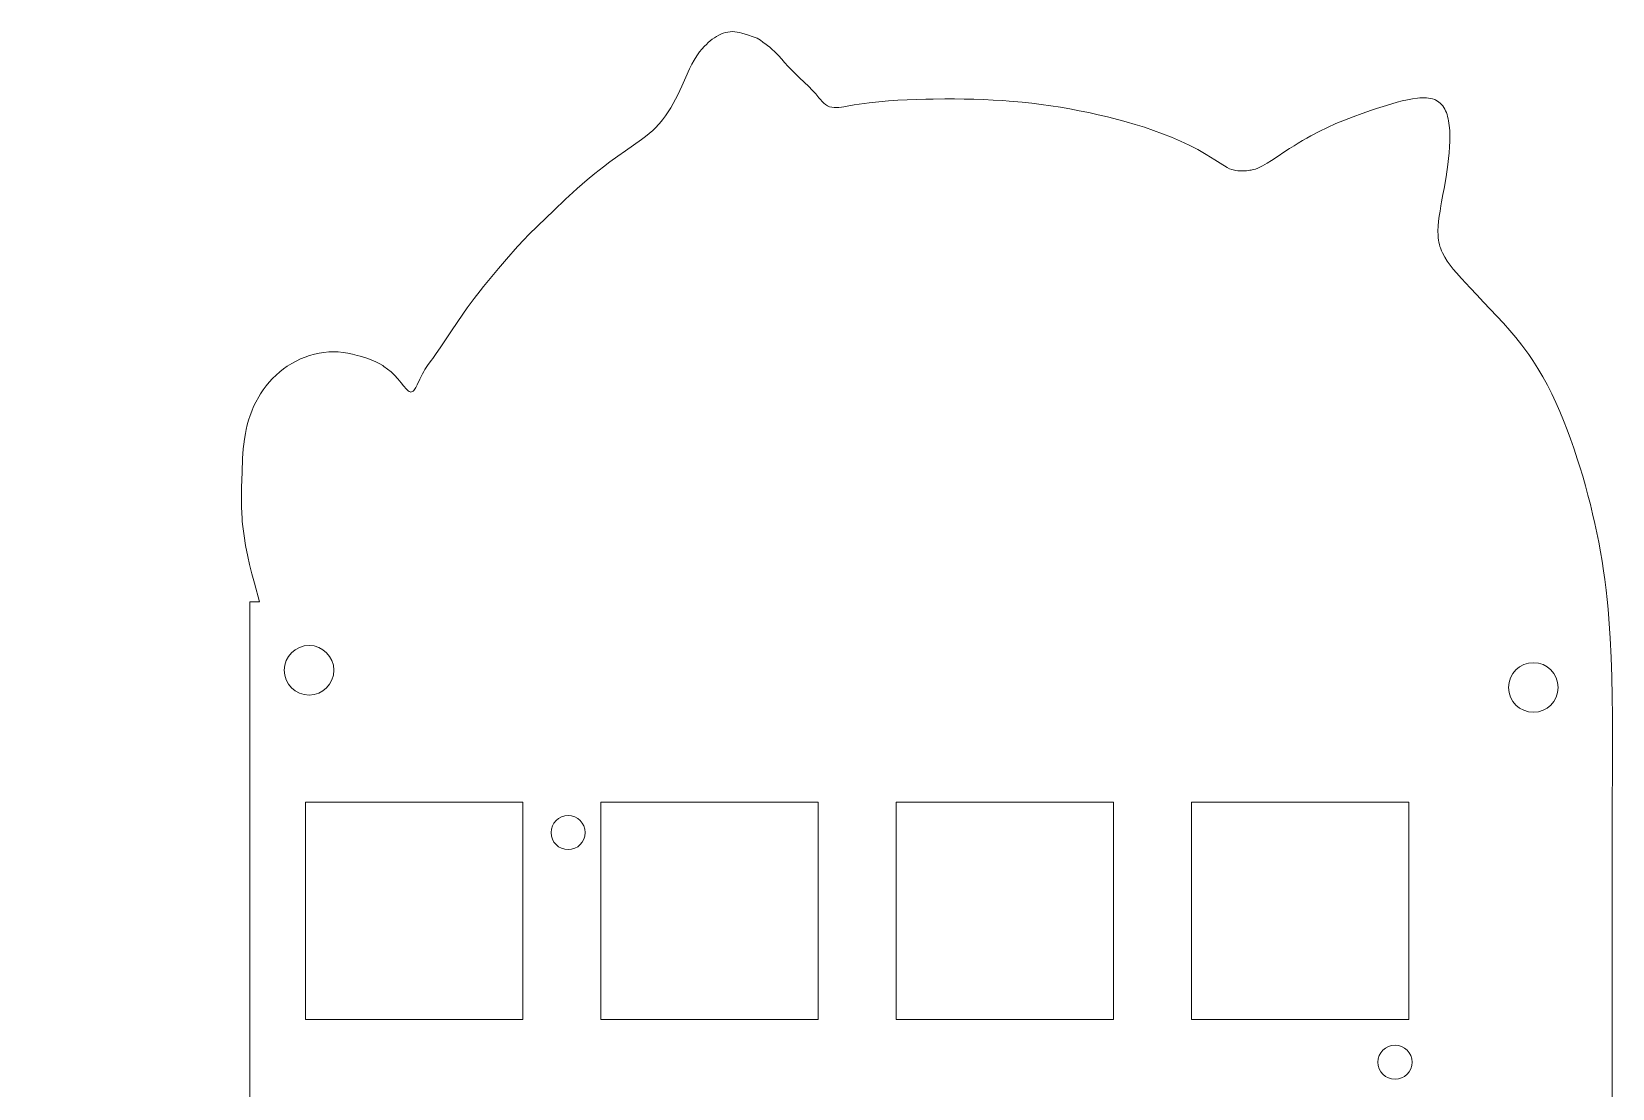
# Model space of a CAD drawing. Header units: centimetres. Extents: x -136.4 to -51.8, y -35.2 to 27.5.
# Drawn here: x -113.4 to -103.2, y -0.54 to 6.28 of the extents above; entities that cross this region are included whole.
import ezdxf

# ---------------------------------------------------------------- set-up
doc = ezdxf.new("R2010")
doc.units = ezdxf.units.CM
doc.header["$MEASUREMENT"] = 0
doc.layers.add('Layer 1', color=7, linetype='Continuous')

msp = doc.modelspace()

# ---------------------------------------------------------------- linework, layer by layer
at = {"layer": 'Layer 1', "lineweight": 9}
msp.add_open_spline([(-111.92882, 2.59618), (-111.92882, 2.59618), (-111.96235, 2.71663), (-111.96235, 2.71663), (-111.96235, 2.71663), (-111.97833, 2.77706), (-111.97833, 2.77706), (-111.97833, 2.77706), (-111.99334, 2.83776), (-111.99334, 2.83776), (-111.99334, 2.83776), (-112.00521, 2.89003), (-112.00521, 2.89003), (-112.00521, 2.89003), (-112.01923, 2.96024), (-112.01923, 2.96024), (-112.01923, 2.96024), (-112.02945, 3.02202), (-112.02945, 3.02202), (-112.02945, 3.02202), (-112.03741, 3.08407), (-112.03741, 3.08407), (-112.03741, 3.08407), (-112.04044, 3.11517), (-112.04044, 3.11517), (-112.04044, 3.11517), (-112.04194, 3.13413), (-112.04194, 3.13413), (-112.04194, 3.13413), (-112.04548, 3.20872), (-112.04548, 3.20872), (-112.04548, 3.20872), (-112.04605, 3.27123), (-112.04605, 3.27123), (-112.04605, 3.27123), (-112.04509, 3.33382), (-112.04509, 3.33382), (-112.04509, 3.33382), (-112.04194, 3.43316), (-112.04194, 3.43316), (-112.04194, 3.43316), (-112.03834, 3.52175), (-112.03834, 3.52175), (-112.03834, 3.52175), (-112.03404, 3.58418), (-112.03404, 3.58418), (-112.03404, 3.58418), (-112.03092, 3.61528), (-112.03092, 3.61528), (-112.03092, 3.61528), (-112.02696, 3.64628), (-112.02696, 3.64628), (-112.02696, 3.64628), (-112.02098, 3.68287), (-112.02098, 3.68287), (-112.02098, 3.68287), (-112.01595, 3.70792), (-112.01595, 3.70792), (-112.01595, 3.70792), (-112.0087, 3.73847), (-112.0087, 3.73847), (-112.0087, 3.73847), (-112.00023, 3.76873), (-112.00023, 3.76873), (-112.00023, 3.76873), (-111.99055, 3.79863), (-111.99055, 3.79863), (-111.99055, 3.79863), (-111.97961, 3.82809), (-111.97961, 3.82809), (-111.97961, 3.82809), (-111.9674, 3.85702), (-111.9674, 3.85702), (-111.9674, 3.85702), (-111.9539, 3.88536), (-111.9539, 3.88536), (-111.9539, 3.88536), (-111.93488, 3.92025), (-111.93488, 3.92025), (-111.93488, 3.92025), (-111.92289, 3.93988), (-111.92289, 3.93988), (-111.92289, 3.93988), (-111.9054, 3.96593), (-111.9054, 3.96593), (-111.9054, 3.96593), (-111.88661, 3.99106), (-111.88661, 3.99106), (-111.88661, 3.99106), (-111.86657, 4.0152), (-111.86657, 4.0152), (-111.86657, 4.0152), (-111.84529, 4.0383), (-111.84529, 4.0383), (-111.84529, 4.0383), (-111.82283, 4.06026), (-111.82283, 4.06026), (-111.82283, 4.06026), (-111.79921, 4.08103), (-111.79921, 4.08103), (-111.79921, 4.08103), (-111.77446, 4.10051), (-111.77446, 4.10051), (-111.77446, 4.10051), (-111.75111, 4.117), (-111.75111, 4.117), (-111.75111, 4.117), (-111.72174, 4.13539), (-111.72174, 4.13539), (-111.72174, 4.13539), (-111.69392, 4.15063), (-111.69392, 4.15063), (-111.69392, 4.15063), (-111.6653, 4.1643), (-111.6653, 4.1643), (-111.6653, 4.1643), (-111.63598, 4.17635), (-111.63598, 4.17635), (-111.63598, 4.17635), (-111.60609, 4.18669), (-111.60609, 4.18669), (-111.60609, 4.18669), (-111.57575, 4.19527), (-111.57575, 4.19527), (-111.57575, 4.19527), (-111.54508, 4.20199), (-111.54508, 4.20199), (-111.54508, 4.20199), (-111.51418, 4.20679), (-111.51418, 4.20679), (-111.51418, 4.20679), (-111.4832, 4.2096), (-111.4832, 4.2096), (-111.4832, 4.2096), (-111.46236, 4.21034), (-111.46236, 4.21034), (-111.46236, 4.21034), (-111.42138, 4.20907), (-111.42138, 4.20907), (-111.42138, 4.20907), (-111.39061, 4.20593), (-111.39061, 4.20593), (-111.39061, 4.20593), (-111.35993, 4.20111), (-111.35993, 4.20111), (-111.35993, 4.20111), (-111.32933, 4.19481), (-111.32933, 4.19481), (-111.32933, 4.19481), (-111.29879, 4.18721), (-111.29879, 4.18721), (-111.29879, 4.18721), (-111.28004, 4.18198), (-111.28004, 4.18198), (-111.28004, 4.18198), (-111.23805, 4.16873), (-111.23805, 4.16873), (-111.23805, 4.16873), (-111.20838, 4.15778), (-111.20838, 4.15778), (-111.20838, 4.15778), (-111.17967, 4.14547), (-111.17967, 4.14547), (-111.17967, 4.14547), (-111.15233, 4.1317), (-111.15233, 4.1317), (-111.15233, 4.1317), (-111.13433, 4.12116), (-111.13433, 4.12116), (-111.13433, 4.12116), (-111.12672, 4.11629), (-111.12672, 4.11629), (-111.12672, 4.11629), (-111.10291, 4.09913), (-111.10291, 4.09913), (-111.10291, 4.09913), (-111.08042, 4.08008), (-111.08042, 4.08008), (-111.08042, 4.08008), (-111.05869, 4.05903), (-111.05869, 4.05903), (-111.05869, 4.05903), (-111.03722, 4.03584), (-111.03722, 4.03584), (-111.03722, 4.03584), (-111.01545, 4.01039), (-111.01545, 4.01039), (-111.01545, 4.01039), (-110.99982, 3.99126), (-110.99982, 3.99126), (-110.99982, 3.99126), (-110.98133, 3.96911), (-110.98133, 3.96911), (-110.98133, 3.96911), (-110.97558, 3.96316), (-110.97558, 3.96316), (-110.97558, 3.96316), (-110.9699, 3.95808), (-110.9699, 3.95808), (-110.9699, 3.95808), (-110.96431, 3.95414), (-110.96431, 3.95414), (-110.96431, 3.95414), (-110.95715, 3.95107), (-110.95715, 3.95107), (-110.95715, 3.95107), (-110.95354, 3.95058), (-110.95354, 3.95058), (-110.95354, 3.95058), (-110.94841, 3.95118), (-110.94841, 3.95118), (-110.94841, 3.95118), (-110.94341, 3.95325), (-110.94341, 3.95325), (-110.94341, 3.95325), (-110.93856, 3.95665), (-110.93856, 3.95665), (-110.93856, 3.95665), (-110.93384, 3.96124), (-110.93384, 3.96124), (-110.93384, 3.96124), (-110.92923, 3.96688), (-110.92923, 3.96688), (-110.92923, 3.96688), (-110.92472, 3.97345), (-110.92472, 3.97345), (-110.92472, 3.97345), (-110.92031, 3.98079), (-110.92031, 3.98079), (-110.92031, 3.98079), (-110.91171, 3.9973), (-110.91171, 3.9973), (-110.91171, 3.9973), (-110.89509, 4.03376), (-110.89509, 4.03376), (-110.89509, 4.03376), (-110.88763, 4.04999), (-110.88763, 4.04999), (-110.88763, 4.04999), (-110.87865, 4.06787), (-110.87865, 4.06787), (-110.87865, 4.06787), (-110.87036, 4.08281), (-110.87036, 4.08281), (-110.87036, 4.08281), (-110.86204, 4.09659), (-110.86204, 4.09659), (-110.86204, 4.09659), (-110.85368, 4.10945), (-110.85368, 4.10945), (-110.85368, 4.10945), (-110.84529, 4.12161), (-110.84529, 4.12161), (-110.84529, 4.12161), (-110.8213, 4.15447), (-110.8213, 4.15447), (-110.8213, 4.15447), (-110.81147, 4.16799), (-110.81147, 4.16799), (-110.81147, 4.16799), (-110.79445, 4.19192), (-110.79445, 4.19192), (-110.79445, 4.19192), (-110.76018, 4.2417), (-110.76018, 4.2417), (-110.76018, 4.2417), (-110.72552, 4.29342), (-110.72552, 4.29342), (-110.72552, 4.29342), (-110.69041, 4.34628), (-110.69041, 4.34628), (-110.69041, 4.34628), (-110.65481, 4.39954), (-110.65481, 4.39954), (-110.65481, 4.39954), (-110.61862, 4.45241), (-110.61862, 4.45241), (-110.61862, 4.45241), (-110.58943, 4.4936), (-110.58943, 4.4936), (-110.58943, 4.4936), (-110.54428, 4.55427), (-110.54428, 4.55427), (-110.54428, 4.55427), (-110.50607, 4.60329), (-110.50607, 4.60329), (-110.50607, 4.60329), (-110.48416, 4.6307), (-110.48416, 4.6307), (-110.48416, 4.6307), (-110.38755, 4.74766), (-110.38755, 4.74766), (-110.38755, 4.74766), (-110.33587, 4.80827), (-110.33587, 4.80827), (-110.33587, 4.80827), (-110.26499, 4.88925), (-110.26499, 4.88925), (-110.26499, 4.88925), (-110.22289, 4.93518), (-110.22289, 4.93518), (-110.22289, 4.93518), (-110.19344, 4.96595), (-110.19344, 4.96595), (-110.19344, 4.96595), (-110.13516, 5.0236), (-110.13516, 5.0236), (-110.13516, 5.0236), (-110.0313, 5.12205), (-110.0313, 5.12205), (-110.0313, 5.12205), (-109.95472, 5.19563), (-109.95472, 5.19563), (-109.95472, 5.19563), (-109.90943, 5.23839), (-109.90943, 5.23839), (-109.90943, 5.23839), (-109.88107, 5.26428), (-109.88107, 5.26428), (-109.88107, 5.26428), (-109.81584, 5.32062), (-109.81584, 5.32062), (-109.81584, 5.32062), (-109.76752, 5.35994), (-109.76752, 5.35994), (-109.76752, 5.35994), (-109.71061, 5.4042), (-109.71061, 5.4042), (-109.71061, 5.4042), (-109.66871, 5.43564), (-109.66871, 5.43564), (-109.66871, 5.43564), (-109.61841, 5.47225), (-109.61841, 5.47225), (-109.61841, 5.47225), (-109.56871, 5.50726), (-109.56871, 5.50726), (-109.56871, 5.50726), (-109.51598, 5.54364), (-109.51598, 5.54364), (-109.51598, 5.54364), (-109.46517, 5.57998), (-109.46517, 5.57998), (-109.46517, 5.57998), (-109.44044, 5.59891), (-109.44044, 5.59891), (-109.44044, 5.59891), (-109.41638, 5.6186), (-109.41638, 5.6186), (-109.41638, 5.6186), (-109.39316, 5.63922), (-109.39316, 5.63922), (-109.39316, 5.63922), (-109.38018, 5.65165), (-109.38018, 5.65165), (-109.38018, 5.65165), (-109.34987, 5.68383), (-109.34987, 5.68383), (-109.34987, 5.68383), (-109.32985, 5.70778), (-109.32985, 5.70778), (-109.32985, 5.70778), (-109.31091, 5.73269), (-109.31091, 5.73269), (-109.31091, 5.73269), (-109.293, 5.75846), (-109.293, 5.75846), (-109.293, 5.75846), (-109.27612, 5.78497), (-109.27612, 5.78497), (-109.27612, 5.78497), (-109.26025, 5.81213), (-109.26025, 5.81213), (-109.26025, 5.81213), (-109.24524, 5.84008), (-109.24524, 5.84008), (-109.24524, 5.84008), (-109.23139, 5.86797), (-109.23139, 5.86797), (-109.23139, 5.86797), (-109.20541, 5.92502), (-109.20541, 5.92502), (-109.20541, 5.92502), (-109.18039, 5.98225), (-109.18039, 5.98225), (-109.18039, 5.98225), (-109.1558, 6.03575), (-109.1558, 6.03575), (-109.1558, 6.03575), (-109.14044, 6.06616), (-109.14044, 6.06616), (-109.14044, 6.06616), (-109.12537, 6.09316), (-109.12537, 6.09316), (-109.12537, 6.09316), (-109.10883, 6.11955), (-109.10883, 6.11955), (-109.10883, 6.11955), (-109.09046, 6.14528), (-109.09046, 6.14528), (-109.09046, 6.14528), (-109.07676, 6.16232), (-109.07676, 6.16232), (-109.07676, 6.16232), (-109.05873, 6.18239), (-109.05873, 6.18239), (-109.05873, 6.18239), (-109.04702, 6.19418), (-109.04702, 6.19418), (-109.04702, 6.19418), (-109.03481, 6.20554), (-109.03481, 6.20554), (-109.03481, 6.20554), (-109.02213, 6.21637), (-109.02213, 6.21637), (-109.02213, 6.21637), (-109.00903, 6.2266), (-109.00903, 6.2266), (-109.00903, 6.2266), (-108.99556, 6.23613), (-108.99556, 6.23613), (-108.99556, 6.23613), (-108.98175, 6.24487), (-108.98175, 6.24487), (-108.98175, 6.24487), (-108.96764, 6.25272), (-108.96764, 6.25272), (-108.96764, 6.25272), (-108.95328, 6.25962), (-108.95328, 6.25962), (-108.95328, 6.25962), (-108.9387, 6.26546), (-108.9387, 6.26546), (-108.9387, 6.26546), (-108.92394, 6.27015), (-108.92394, 6.27015), (-108.92394, 6.27015), (-108.90905, 6.27361), (-108.90905, 6.27361), (-108.90905, 6.27361), (-108.89407, 6.27574), (-108.89407, 6.27574), (-108.89407, 6.27574), (-108.87558, 6.27642), (-108.87558, 6.27642), (-108.87558, 6.27642), (-108.86401, 6.2757), (-108.86401, 6.2757), (-108.86401, 6.2757), (-108.84898, 6.27358), (-108.84898, 6.27358), (-108.84898, 6.27358), (-108.83397, 6.27027), (-108.83397, 6.27027), (-108.83397, 6.27027), (-108.819, 6.26599), (-108.819, 6.26599), (-108.819, 6.26599), (-108.78126, 6.25526), (-108.78126, 6.25526), (-108.78126, 6.25526), (-108.74558, 6.24225), (-108.74558, 6.24225), (-108.74558, 6.24225), (-108.71984, 6.23332), (-108.71984, 6.23332), (-108.71984, 6.23332), (-108.69804, 6.22118), (-108.69804, 6.22118), (-108.69804, 6.22118), (-108.68169, 6.20887), (-108.68169, 6.20887), (-108.68169, 6.20887), (-108.66209, 6.19407), (-108.66209, 6.19407), (-108.66209, 6.19407), (-108.65273, 6.18761), (-108.65273, 6.18761), (-108.65273, 6.18761), (-108.63748, 6.17582), (-108.63748, 6.17582), (-108.63748, 6.17582), (-108.62583, 6.16575), (-108.62583, 6.16575), (-108.62583, 6.16575), (-108.60353, 6.14416), (-108.60353, 6.14416), (-108.60353, 6.14416), (-108.58216, 6.12121), (-108.58216, 6.12121), (-108.58216, 6.12121), (-108.56123, 6.09762), (-108.56123, 6.09762), (-108.56123, 6.09762), (-108.5426, 6.07669), (-108.5426, 6.07669), (-108.5426, 6.07669), (-108.51879, 6.05109), (-108.51879, 6.05109), (-108.51879, 6.05109), (-108.47483, 6.00685), (-108.47483, 6.00685), (-108.47483, 6.00685), (-108.44525, 5.97863), (-108.44525, 5.97863), (-108.44525, 5.97863), (-108.38539, 5.92184), (-108.38539, 5.92184), (-108.38539, 5.92184), (-108.36363, 5.89933), (-108.36363, 5.89933), (-108.36363, 5.89933), (-108.34151, 5.87415), (-108.34151, 5.87415), (-108.34151, 5.87415), (-108.32196, 5.84987), (-108.32196, 5.84987), (-108.32196, 5.84987), (-108.31161, 5.83731), (-108.31161, 5.83731), (-108.31161, 5.83731), (-108.30099, 5.8254), (-108.30099, 5.8254), (-108.30099, 5.8254), (-108.28993, 5.81452), (-108.28993, 5.81452), (-108.28993, 5.81452), (-108.27828, 5.80508), (-108.27828, 5.80508), (-108.27828, 5.80508), (-108.26491, 5.79699), (-108.26491, 5.79699), (-108.26491, 5.79699), (-108.25253, 5.792), (-108.25253, 5.792), (-108.25253, 5.792), (-108.23839, 5.78852), (-108.23839, 5.78852), (-108.23839, 5.78852), (-108.22353, 5.78678), (-108.22353, 5.78678), (-108.22353, 5.78678), (-108.20808, 5.78649), (-108.20808, 5.78649), (-108.20808, 5.78649), (-108.19216, 5.78739), (-108.19216, 5.78739), (-108.19216, 5.78739), (-108.17589, 5.78921), (-108.17589, 5.78921), (-108.17589, 5.78921), (-108.15939, 5.79168), (-108.15939, 5.79168), (-108.15939, 5.79168), (-108.12877, 5.79699), (-108.12877, 5.79699), (-108.12877, 5.79699), (-108.09327, 5.803), (-108.09327, 5.803), (-108.09327, 5.803), (-108.06077, 5.80806), (-108.06077, 5.80806), (-108.06077, 5.80806), (-107.99687, 5.8168), (-107.99687, 5.8168), (-107.99687, 5.8168), (-107.93421, 5.82388), (-107.93421, 5.82388), (-107.93421, 5.82388), (-107.87252, 5.82946), (-107.87252, 5.82946), (-107.87252, 5.82946), (-107.81155, 5.83374), (-107.81155, 5.83374), (-107.81155, 5.83374), (-107.75103, 5.83691), (-107.75103, 5.83691), (-107.75103, 5.83691), (-107.69069, 5.83912), (-107.69069, 5.83912), (-107.69069, 5.83912), (-107.63028, 5.84059), (-107.63028, 5.84059), (-107.63028, 5.84059), (-107.58401, 5.84131), (-107.58401, 5.84131), (-107.58401, 5.84131), (-107.50831, 5.84192), (-107.50831, 5.84192), (-107.50831, 5.84192), (-107.44664, 5.84183), (-107.44664, 5.84183), (-107.44664, 5.84183), (-107.38463, 5.84116), (-107.38463, 5.84116), (-107.38463, 5.84116), (-107.32238, 5.83982), (-107.32238, 5.83982), (-107.32238, 5.83982), (-107.25995, 5.83774), (-107.25995, 5.83774), (-107.25995, 5.83774), (-107.19747, 5.83486), (-107.19747, 5.83486), (-107.19747, 5.83486), (-107.13499, 5.83109), (-107.13499, 5.83109), (-107.13499, 5.83109), (-107.09275, 5.82801), (-107.09275, 5.82801), (-107.09275, 5.82801), (-107.0104, 5.82067), (-107.0104, 5.82067), (-107.0104, 5.82067), (-106.94836, 5.81397), (-106.94836, 5.81397), (-106.94836, 5.81397), (-106.88652, 5.80629), (-106.88652, 5.80629), (-106.88652, 5.80629), (-106.82485, 5.79763), (-106.82485, 5.79763), (-106.82485, 5.79763), (-106.7634, 5.78801), (-106.7634, 5.78801), (-106.7634, 5.78801), (-106.70214, 5.77743), (-106.70214, 5.77743), (-106.70214, 5.77743), (-106.64111, 5.7659), (-106.64111, 5.7659), (-106.64111, 5.7659), (-106.5803, 5.75343), (-106.5803, 5.75343), (-106.5803, 5.75343), (-106.51973, 5.74004), (-106.51973, 5.74004), (-106.51973, 5.74004), (-106.4594, 5.72571), (-106.4594, 5.72571), (-106.4594, 5.72571), (-106.38613, 5.70699), (-106.38613, 5.70699), (-106.38613, 5.70699), (-106.33951, 5.69431), (-106.33951, 5.69431), (-106.33951, 5.69431), (-106.27999, 5.67713), (-106.27999, 5.67713), (-106.27999, 5.67713), (-106.22085, 5.65875), (-106.22085, 5.65875), (-106.22085, 5.65875), (-106.16213, 5.63902), (-106.16213, 5.63902), (-106.16213, 5.63902), (-106.1039, 5.6178), (-106.1039, 5.6178), (-106.1039, 5.6178), (-106.04621, 5.5949), (-106.04621, 5.5949), (-106.04621, 5.5949), (-105.98912, 5.57019), (-105.98912, 5.57019), (-105.98912, 5.57019), (-105.93268, 5.54349), (-105.93268, 5.54349), (-105.93268, 5.54349), (-105.87697, 5.51465), (-105.87697, 5.51465), (-105.87697, 5.51465), (-105.82203, 5.48352), (-105.82203, 5.48352), (-105.82203, 5.48352), (-105.79487, 5.46703), (-105.79487, 5.46703), (-105.79487, 5.46703), (-105.76792, 5.44992), (-105.76792, 5.44992), (-105.76792, 5.44992), (-105.73345, 5.42685), (-105.73345, 5.42685), (-105.73345, 5.42685), (-105.68706, 5.39885), (-105.68706, 5.39885), (-105.68706, 5.39885), (-105.67145, 5.39181), (-105.67145, 5.39181), (-105.67145, 5.39181), (-105.6573, 5.38698), (-105.6573, 5.38698), (-105.6573, 5.38698), (-105.64794, 5.38421), (-105.64794, 5.38421), (-105.64794, 5.38421), (-105.63111, 5.38034), (-105.63111, 5.38034), (-105.63111, 5.38034), (-105.61814, 5.37906), (-105.61814, 5.37906), (-105.61814, 5.37906), (-105.60482, 5.37793), (-105.60482, 5.37793), (-105.60482, 5.37793), (-105.59109, 5.3773), (-105.59109, 5.3773), (-105.59109, 5.3773), (-105.57746, 5.37709), (-105.57746, 5.37709), (-105.57746, 5.37709), (-105.56302, 5.37807), (-105.56302, 5.37807), (-105.56302, 5.37807), (-105.54148, 5.38152), (-105.54148, 5.38152), (-105.54148, 5.38152), (-105.53174, 5.38319), (-105.53174, 5.38319), (-105.53174, 5.38319), (-105.51914, 5.38626), (-105.51914, 5.38626), (-105.51914, 5.38626), (-105.50367, 5.38988), (-105.50367, 5.38988), (-105.50367, 5.38988), (-105.48957, 5.39561), (-105.48957, 5.39561), (-105.48957, 5.39561), (-105.45986, 5.41041), (-105.45986, 5.41041), (-105.45986, 5.41041), (-105.43012, 5.42726), (-105.43012, 5.42726), (-105.43012, 5.42726), (-105.40043, 5.44561), (-105.40043, 5.44561), (-105.40043, 5.44561), (-105.37091, 5.46487), (-105.37091, 5.46487), (-105.37091, 5.46487), (-105.30836, 5.50682), (-105.30836, 5.50682), (-105.30836, 5.50682), (-105.2843, 5.52259), (-105.2843, 5.52259), (-105.2843, 5.52259), (-105.25627, 5.54044), (-105.25627, 5.54044), (-105.25627, 5.54044), (-105.22862, 5.5575), (-105.22862, 5.5575), (-105.22862, 5.5575), (-105.20127, 5.57382), (-105.20127, 5.57382), (-105.20127, 5.57382), (-105.17416, 5.58942), (-105.17416, 5.58942), (-105.17416, 5.58942), (-105.14723, 5.60438), (-105.14723, 5.60438), (-105.14723, 5.60438), (-105.0937, 5.63249), (-105.0937, 5.63249), (-105.0937, 5.63249), (-105.04018, 5.65849), (-105.04018, 5.65849), (-105.04018, 5.65849), (-104.98618, 5.68272), (-104.98618, 5.68272), (-104.98618, 5.68272), (-104.93123, 5.70555), (-104.93123, 5.70555), (-104.93123, 5.70555), (-104.87483, 5.72732), (-104.87483, 5.72732), (-104.87483, 5.72732), (-104.81651, 5.74837), (-104.81651, 5.74837), (-104.81651, 5.74837), (-104.78647, 5.75874), (-104.78647, 5.75874), (-104.78647, 5.75874), (-104.75577, 5.76906), (-104.75577, 5.76906), (-104.75577, 5.76906), (-104.72435, 5.77938), (-104.72435, 5.77938), (-104.72435, 5.77938), (-104.68084, 5.79332), (-104.68084, 5.79332), (-104.68084, 5.79332), (-104.6591, 5.80016), (-104.6591, 5.80016), (-104.6591, 5.80016), (-104.62543, 5.81045), (-104.62543, 5.81045), (-104.62543, 5.81045), (-104.59148, 5.82025), (-104.59148, 5.82025), (-104.59148, 5.82025), (-104.55758, 5.82922), (-104.55758, 5.82922), (-104.55758, 5.82922), (-104.52409, 5.83699), (-104.52409, 5.83699), (-104.52409, 5.83699), (-104.49138, 5.84322), (-104.49138, 5.84322), (-104.49138, 5.84322), (-104.45977, 5.84754), (-104.45977, 5.84754), (-104.45977, 5.84754), (-104.44449, 5.84889), (-104.44449, 5.84889), (-104.44449, 5.84889), (-104.42962, 5.84962), (-104.42962, 5.84962), (-104.42962, 5.84962), (-104.41521, 5.8497), (-104.41521, 5.8497), (-104.41521, 5.8497), (-104.40129, 5.84909), (-104.40129, 5.84909), (-104.40129, 5.84909), (-104.38791, 5.84773), (-104.38791, 5.84773), (-104.38791, 5.84773), (-104.37511, 5.84559), (-104.37511, 5.84559), (-104.37511, 5.84559), (-104.36294, 5.84263), (-104.36294, 5.84263), (-104.36294, 5.84263), (-104.3479, 5.83737), (-104.3479, 5.83737), (-104.3479, 5.83737), (-104.34066, 5.83404), (-104.34066, 5.83404), (-104.34066, 5.83404), (-104.33059, 5.82838), (-104.33059, 5.82838), (-104.33059, 5.82838), (-104.32122, 5.82184), (-104.32122, 5.82184), (-104.32122, 5.82184), (-104.31253, 5.81445), (-104.31253, 5.81445), (-104.31253, 5.81445), (-104.3045, 5.80623), (-104.3045, 5.80623), (-104.3045, 5.80623), (-104.29711, 5.79721), (-104.29711, 5.79721), (-104.29711, 5.79721), (-104.29034, 5.78744), (-104.29034, 5.78744), (-104.29034, 5.78744), (-104.28418, 5.77692), (-104.28418, 5.77692), (-104.28418, 5.77692), (-104.27861, 5.7657), (-104.27861, 5.7657), (-104.27861, 5.7657), (-104.2736, 5.7538), (-104.2736, 5.7538), (-104.2736, 5.7538), (-104.26915, 5.74125), (-104.26915, 5.74125), (-104.26915, 5.74125), (-104.26523, 5.72808), (-104.26523, 5.72808), (-104.26523, 5.72808), (-104.26181, 5.71431), (-104.26181, 5.71431), (-104.26181, 5.71431), (-104.25889, 5.69999), (-104.25889, 5.69999), (-104.25889, 5.69999), (-104.25644, 5.68513), (-104.25644, 5.68513), (-104.25644, 5.68513), (-104.25445, 5.66977), (-104.25445, 5.66977), (-104.25445, 5.66977), (-104.25177, 5.63766), (-104.25177, 5.63766), (-104.25177, 5.63766), (-104.25069, 5.60387), (-104.25069, 5.60387), (-104.25069, 5.60387), (-104.25105, 5.56865), (-104.25105, 5.56865), (-104.25105, 5.56865), (-104.25273, 5.53222), (-104.25273, 5.53222), (-104.25273, 5.53222), (-104.25555, 5.49483), (-104.25555, 5.49483), (-104.25555, 5.49483), (-104.25939, 5.4567), (-104.25939, 5.4567), (-104.25939, 5.4567), (-104.26407, 5.41806), (-104.26407, 5.41806), (-104.26407, 5.41806), (-104.27543, 5.34021), (-104.27543, 5.34021), (-104.27543, 5.34021), (-104.28843, 5.26311), (-104.28843, 5.26311), (-104.28843, 5.26311), (-104.29517, 5.22544), (-104.29517, 5.22544), (-104.29517, 5.22544), (-104.30389, 5.17768), (-104.30389, 5.17768), (-104.30389, 5.17768), (-104.30839, 5.15297), (-104.30839, 5.15297), (-104.30839, 5.15297), (-104.31446, 5.11844), (-104.31446, 5.11844), (-104.31446, 5.11844), (-104.31978, 5.08498), (-104.31978, 5.08498), (-104.31978, 5.08498), (-104.32402, 5.05255), (-104.32402, 5.05255), (-104.32402, 5.05255), (-104.3269, 5.02106), (-104.3269, 5.02106), (-104.3269, 5.02106), (-104.32808, 4.99045), (-104.32808, 4.99045), (-104.32808, 4.99045), (-104.32728, 4.96065), (-104.32728, 4.96065), (-104.32728, 4.96065), (-104.32603, 4.94604), (-104.32603, 4.94604), (-104.32603, 4.94604), (-104.32417, 4.93161), (-104.32417, 4.93161), (-104.32417, 4.93161), (-104.32165, 4.91734), (-104.32165, 4.91734), (-104.32165, 4.91734), (-104.31845, 4.90325), (-104.31845, 4.90325), (-104.31845, 4.90325), (-104.3145, 4.8893), (-104.3145, 4.8893), (-104.3145, 4.8893), (-104.31217, 4.88215), (-104.31217, 4.88215), (-104.31217, 4.88215), (-104.30433, 4.86184), (-104.30433, 4.86184), (-104.30433, 4.86184), (-104.29815, 4.84832), (-104.29815, 4.84832), (-104.29815, 4.84832), (-104.28383, 4.82166), (-104.28383, 4.82166), (-104.28383, 4.82166), (-104.26726, 4.7955), (-104.26726, 4.7955), (-104.26726, 4.7955), (-104.24883, 4.7698), (-104.24883, 4.7698), (-104.24883, 4.7698), (-104.22894, 4.74453), (-104.22894, 4.74453), (-104.22894, 4.74453), (-104.20799, 4.71966), (-104.20799, 4.71966), (-104.20799, 4.71966), (-104.17552, 4.68308), (-104.17552, 4.68308), (-104.17552, 4.68308), (-104.1207, 4.62349), (-104.1207, 4.62349), (-104.1207, 4.62349), (-104.07688, 4.57694), (-104.07688, 4.57694), (-104.07688, 4.57694), (-104.0333, 4.53103), (-104.0333, 4.53103), (-104.0333, 4.53103), (-103.94757, 4.44008), (-103.94757, 4.44008), (-103.94757, 4.44008), (-103.90582, 4.3945), (-103.90582, 4.3945), (-103.90582, 4.3945), (-103.86507, 4.34848), (-103.86507, 4.34848), (-103.86507, 4.34848), (-103.82552, 4.30175), (-103.82552, 4.30175), (-103.82552, 4.30175), (-103.78735, 4.25403), (-103.78735, 4.25403), (-103.78735, 4.25403), (-103.74197, 4.19268), (-103.74197, 4.19268), (-103.74197, 4.19268), (-103.71596, 4.15459), (-103.71596, 4.15459), (-103.71596, 4.15459), (-103.6829, 4.10262), (-103.6829, 4.10262), (-103.6829, 4.10262), (-103.65154, 4.04926), (-103.65154, 4.04926), (-103.65154, 4.04926), (-103.62176, 3.99466), (-103.62176, 3.99466), (-103.62176, 3.99466), (-103.59351, 3.93892), (-103.59351, 3.93892), (-103.59351, 3.93892), (-103.5667, 3.88219), (-103.5667, 3.88219), (-103.5667, 3.88219), (-103.54124, 3.82458), (-103.54124, 3.82458), (-103.54124, 3.82458), (-103.51705, 3.76621), (-103.51705, 3.76621), (-103.51705, 3.76621), (-103.49405, 3.70721), (-103.49405, 3.70721), (-103.49405, 3.70721), (-103.47215, 3.6477), (-103.47215, 3.6477), (-103.47215, 3.6477), (-103.45128, 3.58782), (-103.45128, 3.58782), (-103.45128, 3.58782), (-103.42697, 3.51405), (-103.42697, 3.51405), (-103.42697, 3.51405), (-103.41229, 3.4674), (-103.41229, 3.4674), (-103.41229, 3.4674), (-103.39408, 3.40701), (-103.39408, 3.40701), (-103.39408, 3.40701), (-103.3767, 3.34652), (-103.3767, 3.34652), (-103.3767, 3.34652), (-103.36019, 3.28592), (-103.36019, 3.28592), (-103.36019, 3.28592), (-103.34453, 3.22521), (-103.34453, 3.22521), (-103.34453, 3.22521), (-103.32974, 3.16437), (-103.32974, 3.16437), (-103.32974, 3.16437), (-103.31582, 3.10343), (-103.31582, 3.10343), (-103.31582, 3.10343), (-103.30277, 3.04236), (-103.30277, 3.04236), (-103.30277, 3.04236), (-103.2906, 2.98117), (-103.2906, 2.98117), (-103.2906, 2.98117), (-103.27932, 2.91986), (-103.27932, 2.91986), (-103.27932, 2.91986), (-103.26892, 2.85842), (-103.26892, 2.85842), (-103.26892, 2.85842), (-103.25942, 2.79685), (-103.25942, 2.79685), (-103.25942, 2.79685), (-103.25158, 2.74088), (-103.25158, 2.74088), (-103.25158, 2.74088), (-103.24311, 2.67332), (-103.24311, 2.67332), (-103.24311, 2.67332), (-103.23624, 2.61136), (-103.23624, 2.61136), (-103.23624, 2.61136), (-103.23019, 2.54929), (-103.23019, 2.54929), (-103.23019, 2.54929), (-103.22488, 2.48711), (-103.22488, 2.48711), (-103.22488, 2.48711), (-103.22028, 2.42483), (-103.22028, 2.42483), (-103.22028, 2.42483), (-103.21633, 2.36246), (-103.21633, 2.36246), (-103.21633, 2.36246), (-103.21022, 2.2375), (-103.21022, 2.2375), (-103.21022, 2.2375), (-103.20613, 2.1123), (-103.20613, 2.1123), (-103.20613, 2.1123), (-103.2037, 1.98692), (-103.2037, 1.98692), (-103.2037, 1.98692), (-103.20252, 1.86144), (-103.20252, 1.86144), (-103.20252, 1.86144), (-103.20247, 1.57509), (-103.20247, 1.57509), (-103.20247, 1.57509), (-103.2032, 1.23473), (-103.2032, 1.23473), (-103.2032, 1.23473), (-103.20412, 0.73479), (-103.20412, 0.73479)], degree=3, knots=[0, 0, 0, 0, 0.00268097, 0.00268097, 0.00268097, 0.00536193, 0.00536193, 0.00536193, 0.0080429, 0.0080429, 0.0080429, 0.01072386, 0.01072386, 0.01072386, 0.01340483, 0.01340483, 0.01340483, 0.01608579, 0.01608579, 0.01608579, 0.01876676, 0.01876676, 0.01876676, 0.02144772, 0.02144772, 0.02144772, 0.02412869, 0.02412869, 0.02412869, 0.02680965, 0.02680965, 0.02680965, 0.02949062, 0.02949062, 0.02949062, 0.03217158, 0.03217158, 0.03217158, 0.03485255, 0.03485255, 0.03485255, 0.03753351, 0.03753351, 0.03753351, 0.04021448, 0.04021448, 0.04021448, 0.04289544, 0.04289544, 0.04289544, 0.04557641, 0.04557641, 0.04557641, 0.04825737, 0.04825737, 0.04825737, 0.05093834, 0.05093834, 0.05093834, 0.0536193, 0.0536193, 0.0536193, 0.05630027, 0.05630027, 0.05630027, 0.05898123, 0.05898123, 0.05898123, 0.0616622, 0.0616622, 0.0616622, 0.06434316, 0.06434316, 0.06434316, 0.06702413, 0.06702413, 0.06702413, 0.06970509, 0.06970509, 0.06970509, 0.07238606, 0.07238606, 0.07238606, 0.07506702, 0.07506702, 0.07506702, 0.07774799, 0.07774799, 0.07774799, 0.08042895, 0.08042895, 0.08042895, 0.08310992, 0.08310992, 0.08310992, 0.08579088, 0.08579088, 0.08579088, 0.08847185, 0.08847185, 0.08847185, 0.09115282, 0.09115282, 0.09115282, 0.09383378, 0.09383378, 0.09383378, 0.09651475, 0.09651475, 0.09651475, 0.09919571, 0.09919571, 0.09919571, 0.10187668, 0.10187668, 0.10187668, 0.10455764, 0.10455764, 0.10455764, 0.10723861, 0.10723861, 0.10723861, 0.10991957, 0.10991957, 0.10991957, 0.11260054, 0.11260054, 0.11260054, 0.1152815, 0.1152815, 0.1152815, 0.11796247, 0.11796247, 0.11796247, 0.12064343, 0.12064343, 0.12064343, 0.1233244, 0.1233244, 0.1233244, 0.12600536, 0.12600536, 0.12600536, 0.12868633, 0.12868633, 0.12868633, 0.13136729, 0.13136729, 0.13136729, 0.13404826, 0.13404826, 0.13404826, 0.13672922, 0.13672922, 0.13672922, 0.13941019, 0.13941019, 0.13941019, 0.14209115, 0.14209115, 0.14209115, 0.14477212, 0.14477212, 0.14477212, 0.14745308, 0.14745308, 0.14745308, 0.15013405, 0.15013405, 0.15013405, 0.15281501, 0.15281501, 0.15281501, 0.15549598, 0.15549598, 0.15549598, 0.15817694, 0.15817694, 0.15817694, 0.16085791, 0.16085791, 0.16085791, 0.16353887, 0.16353887, 0.16353887, 0.16621984, 0.16621984, 0.16621984, 0.1689008, 0.1689008, 0.1689008, 0.17158177, 0.17158177, 0.17158177, 0.17426273, 0.17426273, 0.17426273, 0.1769437, 0.1769437, 0.1769437, 0.17962466, 0.17962466, 0.17962466, 0.18230563, 0.18230563, 0.18230563, 0.1849866, 0.1849866, 0.1849866, 0.18766756, 0.18766756, 0.18766756, 0.19034853, 0.19034853, 0.19034853, 0.19302949, 0.19302949, 0.19302949, 0.19571046, 0.19571046, 0.19571046, 0.19839142, 0.19839142, 0.19839142, 0.20107239, 0.20107239, 0.20107239, 0.20375335, 0.20375335, 0.20375335, 0.20643432, 0.20643432, 0.20643432, 0.20911528, 0.20911528, 0.20911528, 0.21179625, 0.21179625, 0.21179625, 0.21447721, 0.21447721, 0.21447721, 0.21715818, 0.21715818, 0.21715818, 0.21983914, 0.21983914, 0.21983914, 0.22252011, 0.22252011, 0.22252011, 0.22520107, 0.22520107, 0.22520107, 0.22788204, 0.22788204, 0.22788204, 0.230563, 0.230563, 0.230563, 0.23324397, 0.23324397, 0.23324397, 0.23592493, 0.23592493, 0.23592493, 0.2386059, 0.2386059, 0.2386059, 0.24128686, 0.24128686, 0.24128686, 0.24396783, 0.24396783, 0.24396783, 0.24664879, 0.24664879, 0.24664879, 0.24932976, 0.24932976, 0.24932976, 0.25201072, 0.25201072, 0.25201072, 0.25469169, 0.25469169, 0.25469169, 0.25737265, 0.25737265, 0.25737265, 0.26005362, 0.26005362, 0.26005362, 0.26273458, 0.26273458, 0.26273458, 0.26541555, 0.26541555, 0.26541555, 0.26809651, 0.26809651, 0.26809651, 0.27077748, 0.27077748, 0.27077748, 0.27345845, 0.27345845, 0.27345845, 0.27613941, 0.27613941, 0.27613941, 0.27882038, 0.27882038, 0.27882038, 0.28150134, 0.28150134, 0.28150134, 0.28418231, 0.28418231, 0.28418231, 0.28686327, 0.28686327, 0.28686327, 0.28954424, 0.28954424, 0.28954424, 0.2922252, 0.2922252, 0.2922252, 0.29490617, 0.29490617, 0.29490617, 0.29758713, 0.29758713, 0.29758713, 0.3002681, 0.3002681, 0.3002681, 0.30294906, 0.30294906, 0.30294906, 0.30563003, 0.30563003, 0.30563003, 0.30831099, 0.30831099, 0.30831099, 0.31099196, 0.31099196, 0.31099196, 0.31367292, 0.31367292, 0.31367292, 0.31635389, 0.31635389, 0.31635389, 0.31903485, 0.31903485, 0.31903485, 0.32171582, 0.32171582, 0.32171582, 0.32439678, 0.32439678, 0.32439678, 0.32707775, 0.32707775, 0.32707775, 0.32975871, 0.32975871, 0.32975871, 0.33243968, 0.33243968, 0.33243968, 0.33512064, 0.33512064, 0.33512064, 0.33780161, 0.33780161, 0.33780161, 0.34048257, 0.34048257, 0.34048257, 0.34316354, 0.34316354, 0.34316354, 0.3458445, 0.3458445, 0.3458445, 0.34852547, 0.34852547, 0.34852547, 0.35120643, 0.35120643, 0.35120643, 0.3538874, 0.3538874, 0.3538874, 0.35656836, 0.35656836, 0.35656836, 0.35924933, 0.35924933, 0.35924933, 0.36193029, 0.36193029, 0.36193029, 0.36461126, 0.36461126, 0.36461126, 0.36729223, 0.36729223, 0.36729223, 0.36997319, 0.36997319, 0.36997319, 0.37265416, 0.37265416, 0.37265416, 0.37533512, 0.37533512, 0.37533512, 0.37801609, 0.37801609, 0.37801609, 0.38069705, 0.38069705, 0.38069705, 0.38337802, 0.38337802, 0.38337802, 0.38605898, 0.38605898, 0.38605898, 0.38873995, 0.38873995, 0.38873995, 0.39142091, 0.39142091, 0.39142091, 0.39410188, 0.39410188, 0.39410188, 0.39678284, 0.39678284, 0.39678284, 0.39946381, 0.39946381, 0.39946381, 0.40214477, 0.40214477, 0.40214477, 0.40482574, 0.40482574, 0.40482574, 0.4075067, 0.4075067, 0.4075067, 0.41018767, 0.41018767, 0.41018767, 0.41286863, 0.41286863, 0.41286863, 0.4155496, 0.4155496, 0.4155496, 0.41823056, 0.41823056, 0.41823056, 0.42091153, 0.42091153, 0.42091153, 0.42359249, 0.42359249, 0.42359249, 0.42627346, 0.42627346, 0.42627346, 0.42895442, 0.42895442, 0.42895442, 0.43163539, 0.43163539, 0.43163539, 0.43431635, 0.43431635, 0.43431635, 0.43699732, 0.43699732, 0.43699732, 0.43967828, 0.43967828, 0.43967828, 0.44235925, 0.44235925, 0.44235925, 0.44504021, 0.44504021, 0.44504021, 0.44772118, 0.44772118, 0.44772118, 0.45040214, 0.45040214, 0.45040214, 0.45308311, 0.45308311, 0.45308311, 0.45576408, 0.45576408, 0.45576408, 0.45844504, 0.45844504, 0.45844504, 0.46112601, 0.46112601, 0.46112601, 0.46380697, 0.46380697, 0.46380697, 0.46648794, 0.46648794, 0.46648794, 0.4691689, 0.4691689, 0.4691689, 0.47184987, 0.47184987, 0.47184987, 0.47453083, 0.47453083, 0.47453083, 0.4772118, 0.4772118, 0.4772118, 0.47989276, 0.47989276, 0.47989276, 0.48257373, 0.48257373, 0.48257373, 0.48525469, 0.48525469, 0.48525469, 0.48793566, 0.48793566, 0.48793566, 0.49061662, 0.49061662, 0.49061662, 0.49329759, 0.49329759, 0.49329759, 0.49597855, 0.49597855, 0.49597855, 0.49865952, 0.49865952, 0.49865952, 0.50134048, 0.50134048, 0.50134048, 0.50402145, 0.50402145, 0.50402145, 0.50670241, 0.50670241, 0.50670241, 0.50938338, 0.50938338, 0.50938338, 0.51206434, 0.51206434, 0.51206434, 0.51474531, 0.51474531, 0.51474531, 0.51742627, 0.51742627, 0.51742627, 0.52010724, 0.52010724, 0.52010724, 0.5227882, 0.5227882, 0.5227882, 0.52546917, 0.52546917, 0.52546917, 0.52815013, 0.52815013, 0.52815013, 0.5308311, 0.5308311, 0.5308311, 0.53351206, 0.53351206, 0.53351206, 0.53619303, 0.53619303, 0.53619303, 0.53887399, 0.53887399, 0.53887399, 0.54155496, 0.54155496, 0.54155496, 0.54423592, 0.54423592, 0.54423592, 0.54691689, 0.54691689, 0.54691689, 0.54959786, 0.54959786, 0.54959786, 0.55227882, 0.55227882, 0.55227882, 0.55495979, 0.55495979, 0.55495979, 0.55764075, 0.55764075, 0.55764075, 0.56032172, 0.56032172, 0.56032172, 0.56300268, 0.56300268, 0.56300268, 0.56568365, 0.56568365, 0.56568365, 0.56836461, 0.56836461, 0.56836461, 0.57104558, 0.57104558, 0.57104558, 0.57372654, 0.57372654, 0.57372654, 0.57640751, 0.57640751, 0.57640751, 0.57908847, 0.57908847, 0.57908847, 0.58176944, 0.58176944, 0.58176944, 0.5844504, 0.5844504, 0.5844504, 0.58713137, 0.58713137, 0.58713137, 0.58981233, 0.58981233, 0.58981233, 0.5924933, 0.5924933, 0.5924933, 0.59517426, 0.59517426, 0.59517426, 0.59785523, 0.59785523, 0.59785523, 0.60053619, 0.60053619, 0.60053619, 0.60321716, 0.60321716, 0.60321716, 0.60589812, 0.60589812, 0.60589812, 0.60857909, 0.60857909, 0.60857909, 0.61126005, 0.61126005, 0.61126005, 0.61394102, 0.61394102, 0.61394102, 0.61662198, 0.61662198, 0.61662198, 0.61930295, 0.61930295, 0.61930295, 0.62198391, 0.62198391, 0.62198391, 0.62466488, 0.62466488, 0.62466488, 0.62734584, 0.62734584, 0.62734584, 0.63002681, 0.63002681, 0.63002681, 0.63270777, 0.63270777, 0.63270777, 0.63538874, 0.63538874, 0.63538874, 0.63806971, 0.63806971, 0.63806971, 0.64075067, 0.64075067, 0.64075067, 0.64343164, 0.64343164, 0.64343164, 0.6461126, 0.6461126, 0.6461126, 0.64879357, 0.64879357, 0.64879357, 0.65147453, 0.65147453, 0.65147453, 0.6541555, 0.6541555, 0.6541555, 0.65683646, 0.65683646, 0.65683646, 0.65951743, 0.65951743, 0.65951743, 0.66219839, 0.66219839, 0.66219839, 0.66487936, 0.66487936, 0.66487936, 0.66756032, 0.66756032, 0.66756032, 0.67024129, 0.67024129, 0.67024129, 0.67292225, 0.67292225, 0.67292225, 0.67560322, 0.67560322, 0.67560322, 0.67828418, 0.67828418, 0.67828418, 0.68096515, 0.68096515, 0.68096515, 0.68364611, 0.68364611, 0.68364611, 0.68632708, 0.68632708, 0.68632708, 0.68900804, 0.68900804, 0.68900804, 0.69168901, 0.69168901, 0.69168901, 0.69436997, 0.69436997, 0.69436997, 0.69705094, 0.69705094, 0.69705094, 0.6997319, 0.6997319, 0.6997319, 0.70241287, 0.70241287, 0.70241287, 0.70509383, 0.70509383, 0.70509383, 0.7077748, 0.7077748, 0.7077748, 0.71045576, 0.71045576, 0.71045576, 0.71313673, 0.71313673, 0.71313673, 0.71581769, 0.71581769, 0.71581769, 0.71849866, 0.71849866, 0.71849866, 0.72117962, 0.72117962, 0.72117962, 0.72386059, 0.72386059, 0.72386059, 0.72654155, 0.72654155, 0.72654155, 0.72922252, 0.72922252, 0.72922252, 0.73190349, 0.73190349, 0.73190349, 0.73458445, 0.73458445, 0.73458445, 0.73726542, 0.73726542, 0.73726542, 0.73994638, 0.73994638, 0.73994638, 0.74262735, 0.74262735, 0.74262735, 0.74530831, 0.74530831, 0.74530831, 0.74798928, 0.74798928, 0.74798928, 0.75067024, 0.75067024, 0.75067024, 0.75335121, 0.75335121, 0.75335121, 0.75603217, 0.75603217, 0.75603217, 0.75871314, 0.75871314, 0.75871314, 0.7613941, 0.7613941, 0.7613941, 0.76407507, 0.76407507, 0.76407507, 0.76675603, 0.76675603, 0.76675603, 0.769437, 0.769437, 0.769437, 0.77211796, 0.77211796, 0.77211796, 0.77479893, 0.77479893, 0.77479893, 0.77747989, 0.77747989, 0.77747989, 0.78016086, 0.78016086, 0.78016086, 0.78284182, 0.78284182, 0.78284182, 0.78552279, 0.78552279, 0.78552279, 0.78820375, 0.78820375, 0.78820375, 0.79088472, 0.79088472, 0.79088472, 0.79356568, 0.79356568, 0.79356568, 0.79624665, 0.79624665, 0.79624665, 0.79892761, 0.79892761, 0.79892761, 0.80160858, 0.80160858, 0.80160858, 0.80428954, 0.80428954, 0.80428954, 0.80697051, 0.80697051, 0.80697051, 0.80965147, 0.80965147, 0.80965147, 0.81233244, 0.81233244, 0.81233244, 0.8150134, 0.8150134, 0.8150134, 0.81769437, 0.81769437, 0.81769437, 0.82037534, 0.82037534, 0.82037534, 0.8230563, 0.8230563, 0.8230563, 0.82573727, 0.82573727, 0.82573727, 0.82841823, 0.82841823, 0.82841823, 0.8310992, 0.8310992, 0.8310992, 0.83378016, 0.83378016, 0.83378016, 0.83646113, 0.83646113, 0.83646113, 0.83914209, 0.83914209, 0.83914209, 0.84182306, 0.84182306, 0.84182306, 0.84450402, 0.84450402, 0.84450402, 0.84718499, 0.84718499, 0.84718499, 0.84986595, 0.84986595, 0.84986595, 0.85254692, 0.85254692, 0.85254692, 0.85522788, 0.85522788, 0.85522788, 0.85790885, 0.85790885, 0.85790885, 0.86058981, 0.86058981, 0.86058981, 0.86327078, 0.86327078, 0.86327078, 0.86595174, 0.86595174, 0.86595174, 0.86863271, 0.86863271, 0.86863271, 0.87131367, 0.87131367, 0.87131367, 0.87399464, 0.87399464, 0.87399464, 0.8766756, 0.8766756, 0.8766756, 0.87935657, 0.87935657, 0.87935657, 0.88203753, 0.88203753, 0.88203753, 0.8847185, 0.8847185, 0.8847185, 0.88739946, 0.88739946, 0.88739946, 0.89008043, 0.89008043, 0.89008043, 0.89276139, 0.89276139, 0.89276139, 0.89544236, 0.89544236, 0.89544236, 0.89812332, 0.89812332, 0.89812332, 0.90080429, 0.90080429, 0.90080429, 0.90348525, 0.90348525, 0.90348525, 0.90616622, 0.90616622, 0.90616622, 0.90884718, 0.90884718, 0.90884718, 0.91152815, 0.91152815, 0.91152815, 0.91420912, 0.91420912, 0.91420912, 0.91689008, 0.91689008, 0.91689008, 0.91957105, 0.91957105, 0.91957105, 0.92225201, 0.92225201, 0.92225201, 0.92493298, 0.92493298, 0.92493298, 0.92761394, 0.92761394, 0.92761394, 0.93029491, 0.93029491, 0.93029491, 0.93297587, 0.93297587, 0.93297587, 0.93565684, 0.93565684, 0.93565684, 0.9383378, 0.9383378, 0.9383378, 0.94101877, 0.94101877, 0.94101877, 0.94369973, 0.94369973, 0.94369973, 0.9463807, 0.9463807, 0.9463807, 0.94906166, 0.94906166, 0.94906166, 0.95174263, 0.95174263, 0.95174263, 0.95442359, 0.95442359, 0.95442359, 0.95710456, 0.95710456, 0.95710456, 0.95978552, 0.95978552, 0.95978552, 0.96246649, 0.96246649, 0.96246649, 0.96514745, 0.96514745, 0.96514745, 0.96782842, 0.96782842, 0.96782842, 0.97050938, 0.97050938, 0.97050938, 0.97319035, 0.97319035, 0.97319035, 0.97587131, 0.97587131, 0.97587131, 0.97855228, 0.97855228, 0.97855228, 0.98123324, 0.98123324, 0.98123324, 0.98391421, 0.98391421, 0.98391421, 0.98659517, 0.98659517, 0.98659517, 0.98927614, 0.98927614, 0.98927614, 0.9919571, 0.9919571, 0.9919571, 0.99463807, 0.99463807, 0.99463807, 0.99731903, 0.99731903, 0.99731903, 1, 1, 1, 1], dxfattribs=at)
at = {"layer": 'Layer 1', "lineweight": 15}
for points, knots in [([(-103.20412, 0.73479), (-103.20412, 0.73479), (-103.20399, -6.84473), (-103.20399, -6.84473), (-103.20399, -6.84473), (-103.20399, -6.86237), (-103.20399, -6.86237), (-103.20399, -6.86237), (-103.20752, -6.88353), (-103.20752, -6.88353), (-103.20752, -6.88353), (-103.21105, -6.90117), (-103.21105, -6.90117), (-103.21105, -6.90117), (-103.2181, -6.91881), (-103.2181, -6.91881), (-103.2181, -6.91881), (-103.22516, -6.93998), (-103.22516, -6.93998), (-103.22516, -6.93998), (-103.23574, -6.95409), (-103.23574, -6.95409), (-103.23574, -6.95409), (-103.24633, -6.97173), (-103.24633, -6.97173), (-103.24633, -6.97173), (-103.26044, -6.98937), (-103.26044, -6.98937), (-103.26044, -6.98937), (-103.27455, -7.00348), (-103.27455, -7.00348), (-103.27455, -7.00348), (-103.29219, -7.01759), (-103.29219, -7.01759), (-103.29219, -7.01759), (-103.31335, -7.0317), (-103.31335, -7.0317), (-103.31335, -7.0317), (-103.33099, -7.04228), (-103.33099, -7.04228), (-103.33099, -7.04228), (-103.34863, -7.05287), (-103.34863, -7.05287), (-103.34863, -7.05287), (-103.3698, -7.06345), (-103.3698, -7.06345), (-103.3698, -7.06345), (-103.39097, -7.07051), (-103.39097, -7.07051), (-103.39097, -7.07051), (-103.41213, -7.07756), (-103.41213, -7.07756), (-103.41213, -7.07756), (-103.43683, -7.08109), (-103.43683, -7.08109), (-103.43683, -7.08109), (-103.45799, -7.08815), (-103.45799, -7.08815), (-103.45799, -7.08815), (-103.48622, -7.08815), (-103.48622, -7.08815), (-103.48622, -7.08815), (-103.50738, -7.08815), (-103.50738, -7.08815), (-103.50738, -7.08815), (-114.83692, -7.09064), (-114.83692, -7.09064), (-114.83692, -7.09064), (-114.86161, -7.09064), (-114.86161, -7.09064), (-114.86161, -7.09064), (-114.88278, -7.09064), (-114.88278, -7.09064), (-114.88278, -7.09064), (-114.911, -7.08358), (-114.911, -7.08358), (-114.911, -7.08358), (-114.93217, -7.08005), (-114.93217, -7.08005), (-114.93217, -7.08005), (-114.95333, -7.073), (-114.95333, -7.073), (-114.95333, -7.073), (-114.9745, -7.06594), (-114.9745, -7.06594), (-114.9745, -7.06594), (-114.99567, -7.05536), (-114.99567, -7.05536), (-114.99567, -7.05536), (-115.01683, -7.04477), (-115.01683, -7.04477), (-115.01683, -7.04477), (-115.03447, -7.03419), (-115.03447, -7.03419), (-115.03447, -7.03419), (-115.05211, -7.02008), (-115.05211, -7.02008), (-115.05211, -7.02008), (-115.06622, -7.00597), (-115.06622, -7.00597), (-115.06622, -7.00597), (-115.08386, -6.99186), (-115.08386, -6.99186), (-115.08386, -6.99186), (-115.09797, -6.97422), (-115.09797, -6.97422), (-115.09797, -6.97422), (-115.10856, -6.95658), (-115.10856, -6.95658), (-115.10856, -6.95658), (-115.11914, -6.94247), (-115.11914, -6.94247), (-115.11914, -6.94247), (-115.1262, -6.9213), (-115.1262, -6.9213), (-115.1262, -6.9213), (-115.13325, -6.90366), (-115.13325, -6.90366), (-115.13325, -6.90366), (-115.13678, -6.88602), (-115.13678, -6.88602), (-115.13678, -6.88602), (-115.14031, -6.86486), (-115.14031, -6.86486), (-115.14031, -6.86486), (-115.14031, -6.84722), (-115.14031, -6.84722), (-115.14031, -6.84722), (-115.1393, 2.35469), (-115.1393, 2.35469), (-115.1393, 2.35469), (-115.1393, 2.37585), (-115.1393, 2.37585), (-115.1393, 2.37585), (-115.13577, 2.39349), (-115.13577, 2.39349), (-115.13577, 2.39349), (-115.13224, 2.41466), (-115.13224, 2.41466), (-115.13224, 2.41466), (-115.12519, 2.4323), (-115.12519, 2.4323), (-115.12519, 2.4323), (-115.11813, 2.44994), (-115.11813, 2.44994), (-115.11813, 2.44994), (-115.10755, 2.46758), (-115.10755, 2.46758), (-115.10755, 2.46758), (-115.09696, 2.48522), (-115.09696, 2.48522), (-115.09696, 2.48522), (-115.08285, 2.49933), (-115.08285, 2.49933), (-115.08285, 2.49933), (-115.06521, 2.51697), (-115.06521, 2.51697), (-115.06521, 2.51697), (-115.0511, 2.53108), (-115.0511, 2.53108), (-115.0511, 2.53108), (-115.03346, 2.54166), (-115.03346, 2.54166), (-115.03346, 2.54166), (-115.01582, 2.55577), (-115.01582, 2.55577), (-115.01582, 2.55577), (-114.99466, 2.56635), (-114.99466, 2.56635), (-114.99466, 2.56635), (-114.97349, 2.57341), (-114.97349, 2.57341), (-114.97349, 2.57341), (-114.95232, 2.58399), (-114.95232, 2.58399), (-114.95232, 2.58399), (-114.93116, 2.58752), (-114.93116, 2.58752), (-114.93116, 2.58752), (-114.90807, 2.59322), (-114.90807, 2.59322), (-114.90807, 2.59322), (-114.90864, 2.59313), (-114.90864, 2.59313), (-114.90864, 2.59313), (-114.88747, 2.59666), (-114.88747, 2.59666), (-114.88747, 2.59666), (-114.86278, 2.59666), (-114.86278, 2.59666), (-114.86278, 2.59666), (-114.36858, 2.59702), (-114.36858, 2.59702)], [0, 0, 0, 0, 0.015625, 0.015625, 0.015625, 0.03125, 0.03125, 0.03125, 0.046875, 0.046875, 0.046875, 0.0625, 0.0625, 0.0625, 0.078125, 0.078125, 0.078125, 0.09375, 0.09375, 0.09375, 0.109375, 0.109375, 0.109375, 0.125, 0.125, 0.125, 0.140625, 0.140625, 0.140625, 0.15625, 0.15625, 0.15625, 0.171875, 0.171875, 0.171875, 0.1875, 0.1875, 0.1875, 0.203125, 0.203125, 0.203125, 0.21875, 0.21875, 0.21875, 0.234375, 0.234375, 0.234375, 0.25, 0.25, 0.25, 0.265625, 0.265625, 0.265625, 0.28125, 0.28125, 0.28125, 0.296875, 0.296875, 0.296875, 0.3125, 0.3125, 0.3125, 0.328125, 0.328125, 0.328125, 0.34375, 0.34375, 0.34375, 0.359375, 0.359375, 0.359375, 0.375, 0.375, 0.375, 0.390625, 0.390625, 0.390625, 0.40625, 0.40625, 0.40625, 0.421875, 0.421875, 0.421875, 0.4375, 0.4375, 0.4375, 0.453125, 0.453125, 0.453125, 0.46875, 0.46875, 0.46875, 0.484375, 0.484375, 0.484375, 0.5, 0.5, 0.5, 0.515625, 0.515625, 0.515625, 0.53125, 0.53125, 0.53125, 0.546875, 0.546875, 0.546875, 0.5625, 0.5625, 0.5625, 0.578125, 0.578125, 0.578125, 0.59375, 0.59375, 0.59375, 0.609375, 0.609375, 0.609375, 0.625, 0.625, 0.625, 0.640625, 0.640625, 0.640625, 0.65625, 0.65625, 0.65625, 0.671875, 0.671875, 0.671875, 0.6875, 0.6875, 0.6875, 0.703125, 0.703125, 0.703125, 0.71875, 0.71875, 0.71875, 0.734375, 0.734375, 0.734375, 0.75, 0.75, 0.75, 0.765625, 0.765625, 0.765625, 0.78125, 0.78125, 0.78125, 0.796875, 0.796875, 0.796875, 0.8125, 0.8125, 0.8125, 0.828125, 0.828125, 0.828125, 0.84375, 0.84375, 0.84375, 0.859375, 0.859375, 0.859375, 0.875, 0.875, 0.875, 0.890625, 0.890625, 0.890625, 0.90625, 0.90625, 0.90625, 0.921875, 0.921875, 0.921875, 0.9375, 0.9375, 0.9375, 0.953125, 0.953125, 0.953125, 0.96875, 0.96875, 0.96875, 0.984375, 0.984375, 0.984375, 1, 1, 1, 1]), ([(-111.9924, 1.809), (-111.9924, 1.809), (-111.9926, 2.5962), (-111.9926, 2.5962), (-111.9926, 2.5962), (-111.92881, 2.59618), (-111.92881, 2.59618)], [0, 0, 0, 0, 0.5, 0.5, 0.5, 1, 1, 1, 1]), ([(-111.60972, 2.31535), (-111.52135, 2.31535), (-111.44972, 2.24372), (-111.44972, 2.15535), (-111.44972, 2.06697), (-111.52135, 1.99535), (-111.60972, 1.99535), (-111.6981, 1.99535), (-111.76972, 2.06697), (-111.76972, 2.15535), (-111.76972, 2.24372), (-111.6981, 2.31535), (-111.60972, 2.31535)], [0, 0, 0, 0, 0.25, 0.25, 0.25, 0.5, 0.5, 0.5, 0.75, 0.75, 0.75, 1, 1, 1, 1]), ([(-103.71223, 2.2044), (-103.62386, 2.2044), (-103.55223, 2.13277), (-103.55223, 2.04439), (-103.55223, 1.95602), (-103.62386, 1.8844), (-103.71223, 1.8844), (-103.80061, 1.8844), (-103.87223, 1.95602), (-103.87223, 2.04439), (-103.87223, 2.13277), (-103.80061, 2.2044), (-103.71223, 2.2044)], [0, 0, 0, 0, 0.25, 0.25, 0.25, 0.5, 0.5, 0.5, 0.75, 0.75, 0.75, 1, 1, 1, 1]), ([(-113.86164, 1.80803), (-113.86164, 1.80803), (-113.86164, -4.41144), (-113.86164, -4.41144), (-113.86164, -4.41144), (-113.72053, -4.41144), (-113.72053, -4.41144), (-113.72053, -4.41144), (-113.6288, -4.41144), (-113.6288, -4.41144), (-113.6288, -4.41144), (-113.6288, -5.81197), (-113.6288, -5.81197), (-113.6288, -5.81197), (-112.22828, -5.81197), (-112.22828, -5.81197), (-112.22828, -5.81197), (-112.22828, -4.41144), (-112.22828, -4.41144), (-112.22828, -4.41144), (-112.13655, -4.41144), (-112.13655, -4.41144), (-112.13655, -4.41144), (-111.99255, -4.41144), (-111.99255, -4.41144), (-111.99255, -4.41144), (-111.9924, 1.809), (-111.9924, 1.809)], [0, 0, 0, 0, 0.11111111, 0.11111111, 0.11111111, 0.22222222, 0.22222222, 0.22222222, 0.33333333, 0.33333333, 0.33333333, 0.44444444, 0.44444444, 0.44444444, 0.55555556, 0.55555556, 0.55555556, 0.66666667, 0.66666667, 0.66666667, 0.77777778, 0.77777778, 0.77777778, 0.88888889, 0.88888889, 0.88888889, 1, 1, 1, 1]), ([(-111.63209, 1.30356), (-111.63209, 1.30356), (-110.23156, 1.30356), (-110.23156, 1.30356), (-110.23156, 1.30356), (-110.23156, -0.09697), (-110.23156, -0.09697), (-110.23156, -0.09697), (-111.63209, -0.09697), (-111.63209, -0.09697), (-111.63209, -0.09697), (-111.63209, 1.30356), (-111.63209, 1.30356)], [0, 0, 0, 0, 0.25, 0.25, 0.25, 0.5, 0.5, 0.5, 0.75, 0.75, 0.75, 1, 1, 1, 1]), ([(-109.72709, 1.30356), (-109.72709, 1.30356), (-108.32656, 1.30356), (-108.32656, 1.30356), (-108.32656, 1.30356), (-108.32656, -0.09697), (-108.32656, -0.09697), (-108.32656, -0.09697), (-109.72709, -0.09697), (-109.72709, -0.09697), (-109.72709, -0.09697), (-109.72709, 1.30356), (-109.72709, 1.30356)], [0, 0, 0, 0, 0.25, 0.25, 0.25, 0.5, 0.5, 0.5, 0.75, 0.75, 0.75, 1, 1, 1, 1]), ([(-107.82209, 1.30356), (-107.82209, 1.30356), (-106.42156, 1.30356), (-106.42156, 1.30356), (-106.42156, 1.30356), (-106.42156, -0.09697), (-106.42156, -0.09697), (-106.42156, -0.09697), (-107.82209, -0.09697), (-107.82209, -0.09697), (-107.82209, -0.09697), (-107.82209, 1.30356), (-107.82209, 1.30356)], [0, 0, 0, 0, 0.25, 0.25, 0.25, 0.5, 0.5, 0.5, 0.75, 0.75, 0.75, 1, 1, 1, 1]), ([(-105.91709, 1.30356), (-105.91709, 1.30356), (-104.51656, 1.30356), (-104.51656, 1.30356), (-104.51656, 1.30356), (-104.51656, -0.09697), (-104.51656, -0.09697), (-104.51656, -0.09697), (-105.91709, -0.09697), (-105.91709, -0.09697), (-105.91709, -0.09697), (-105.91709, 1.30356), (-105.91709, 1.30356)], [0, 0, 0, 0, 0.25, 0.25, 0.25, 0.5, 0.5, 0.5, 0.75, 0.75, 0.75, 1, 1, 1, 1]), ([(-109.93869, 1.218), (-109.87794, 1.218), (-109.82869, 1.16875), (-109.82869, 1.108), (-109.82869, 1.04724), (-109.87794, 0.998), (-109.93869, 0.998), (-109.99945, 0.998), (-110.04869, 1.04724), (-110.04869, 1.108), (-110.04869, 1.16875), (-109.99945, 1.218), (-109.93869, 1.218)], [0, 0, 0, 0, 0.25, 0.25, 0.25, 0.5, 0.5, 0.5, 0.75, 0.75, 0.75, 1, 1, 1, 1]), ([(-104.60469, -0.26367), (-104.54394, -0.26367), (-104.49469, -0.31292), (-104.49469, -0.37367), (-104.49469, -0.43443), (-104.54394, -0.48367), (-104.60469, -0.48367), (-104.66545, -0.48367), (-104.71469, -0.43443), (-104.71469, -0.37367), (-104.71469, -0.31292), (-104.66545, -0.26367), (-104.60469, -0.26367)], [0, 0, 0, 0, 0.25, 0.25, 0.25, 0.5, 0.5, 0.5, 0.75, 0.75, 0.75, 1, 1, 1, 1])]:
    msp.add_open_spline(points, degree=3, knots=knots, dxfattribs=at)

doc.saveas('drawing.dxf')
